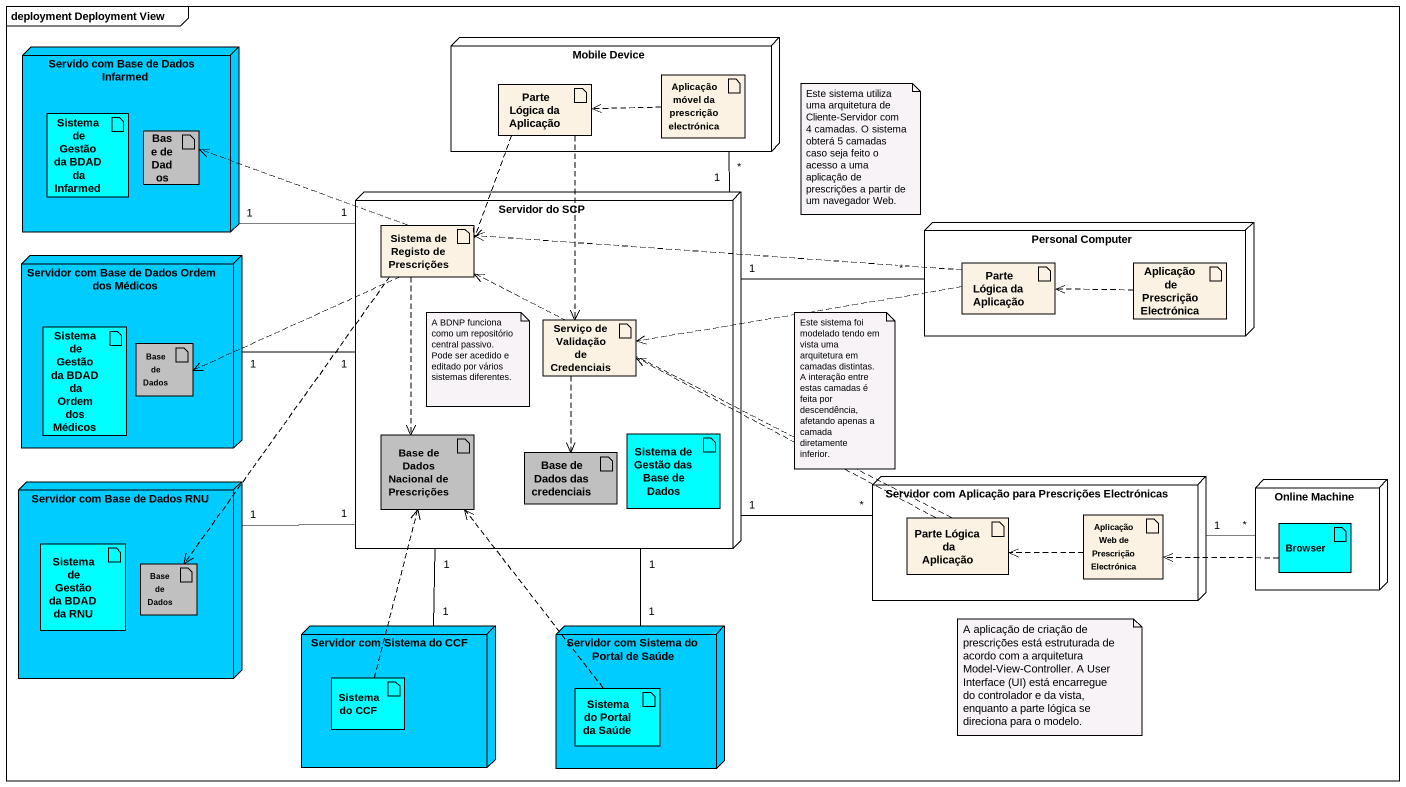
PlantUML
@startuml
mainframe deployment Deployment View
node "Servido com Base de Dados Infarmed" as Servido_com_Base_de_Dados #00CCFF {
  artifact "Sistema de Gestão da BDAD da Infarmed" as Sistema_de_Gestão_da_BDAD #00FFFF
  artifact "Base de Dados" as Base_de_Dados #C0C0C0
}
node "Mobile Device" as Mobile_Device {
  artifact "Parte Lógica da Aplicação" as Parte_Lógica_da_Aplicação
  artifact "Aplicação móvel da prescrição electrónica" as Aplicação_móvel_da
}
node "Servidor do SCP" as Servidor_do_SCP {
  artifact "Sistema de Registo de Prescrições" as Sistema_de_Registo_de
  artifact "Serviço de Validação de Credenciais" as Serviço_de_Validação_de
  artifact "Base de Dados Nacional de Prescrições" as Base_de_Dados_Nacional_de #C0C0C0
  artifact "Sistema de Gestão das Base de Dados" as Sistema_de_Gestão_das_Base #00FFFF
  artifact "Base de Dados das credenciais" as Base_de_Dados_das #C0C0C0
}
node "Servidor com Base de Dados Ordem dos Médicos" as Servidor_com_Base_de_Dados #00CCFF {
  artifact "Sistema de Gestão da BDAD da Ordem dos Médicos" as Sistema_de_Gestão_da_BDAD_2 #00FFFF
  artifact "Base de Dados" as Base_de_Dados_2 #C0C0C0
}
node "Personal Computer" as Personal_Computer {
  artifact "Parte Lógica da Aplicação" as Parte_Lógica_da_Aplicação_2
  artifact "Aplicação de Prescrição Electrónica" as Aplicação_de_Prescrição
}
node "Servidor com Base de Dados RNU" as Servidor_com_Base_de_Dados_2 #00CCFF {
  artifact "Sistema de Gestão da BDAD da RNU" as Sistema_de_Gestão_da_BDAD_3 #00FFFF
  artifact "Base de Dados" as Base_de_Dados_3 #C0C0C0
}
node "Servidor com Aplicação para Prescrições Electrónicas" as Servidor_com_Aplicação_para {
  artifact "Parte Lógica da Aplicação" as Parte_Lógica_da_Aplicação_3
  artifact "Aplicação Web de Prescrição Electrónica" as Aplicação_Web_de_Prescrição
}
node "Online Machine" as Online_Machine {
  artifact Browser #00FFFF
}
node "Servidor com Sistema do CCF" as Servidor_com_Sistema_do_CCF #00CCFF {
  artifact "Sistema do CCF" as Sistema_do_CCF #00FFFF
}
node "Servidor com Sistema do Portal de Saúde" as Servidor_com_Sistema_do #00CCFF {
  artifact "Sistema do Portal da Saúde" as Sistema_do_Portal_da_Saúde #00FFFF
}
Servido_com_Base_de_Dados "1" -right- "1" Servidor_do_SCP
Mobile_Device "*" -- "1" Servidor_do_SCP
Parte_Lógica_da_Aplicação ..> Sistema_de_Registo_de
Parte_Lógica_da_Aplicação ..> Serviço_de_Validação_de
Aplicação_móvel_da .left.> Parte_Lógica_da_Aplicação
Servidor_com_Base_de_Dados "1" -right- "1" Servidor_do_SCP
Sistema_de_Registo_de .left.> Base_de_Dados
Sistema_de_Registo_de .left.> Base_de_Dados_2
Sistema_de_Registo_de ..> Base_de_Dados_Nacional_de
Sistema_de_Registo_de ..> Base_de_Dados_3
Personal_Computer "*" -left- "1" Servidor_do_SCP
Parte_Lógica_da_Aplicação_2 .left.> Sistema_de_Registo_de
Parte_Lógica_da_Aplicação_2 .left.> Serviço_de_Validação_de
Aplicação_de_Prescrição .left.> Parte_Lógica_da_Aplicação_2
Serviço_de_Validação_de ..> Base_de_Dados_das
Servidor_com_Base_de_Dados_2 "1" -right- "1" Servidor_do_SCP
Servidor_com_Aplicação_para "*" -left- "1" Servidor_do_SCP
Online_Machine "*" -left- "1" Servidor_com_Aplicação_para
Parte_Lógica_da_Aplicação_3 .left.> Sistema_de_Registo_de
Parte_Lógica_da_Aplicação_3 .left.> Serviço_de_Validação_de
Aplicação_Web_de_Prescrição .left.> Parte_Lógica_da_Aplicação_3
Browser .left.> Aplicação_Web_de_Prescrição
Servidor_com_Sistema_do_CCF "1" -up- "1" Servidor_do_SCP
Servidor_com_Sistema_do "1" -up- "1" Servidor_do_SCP
Sistema_do_CCF .up.> Base_de_Dados_Nacional_de
Sistema_do_Portal_da_Saúde .up.> Base_de_Dados_Nacional_de
note as N1
  Este sistema utiliza uma arquitetura de Cliente-Servidor com 4 camadas. O sistema obterá 5 camadas caso seja feito o acesso a uma aplicação de prescrições a partir de um navegador Web.
end note
note as N2
  A BDNP funciona como um repositório central passivo.
  Pode ser acedido e editado por vários sistemas diferentes.
end note
note as N3
  Este sistema foi modelado tendo em vista uma arquitetura em camadas distintas. A interação entre estas camadas é feita por descendência, afetando apenas a camada diretamente inferior.
end note
note as N4
  A aplicação de criação de prescrições está estruturada de acordo com a arquitetura Model-View-Controller. A User Interface (UI) está encarregue do controlador e da vista, enquanto a parte lógica se direciona para o modelo.
end note
@enduml
